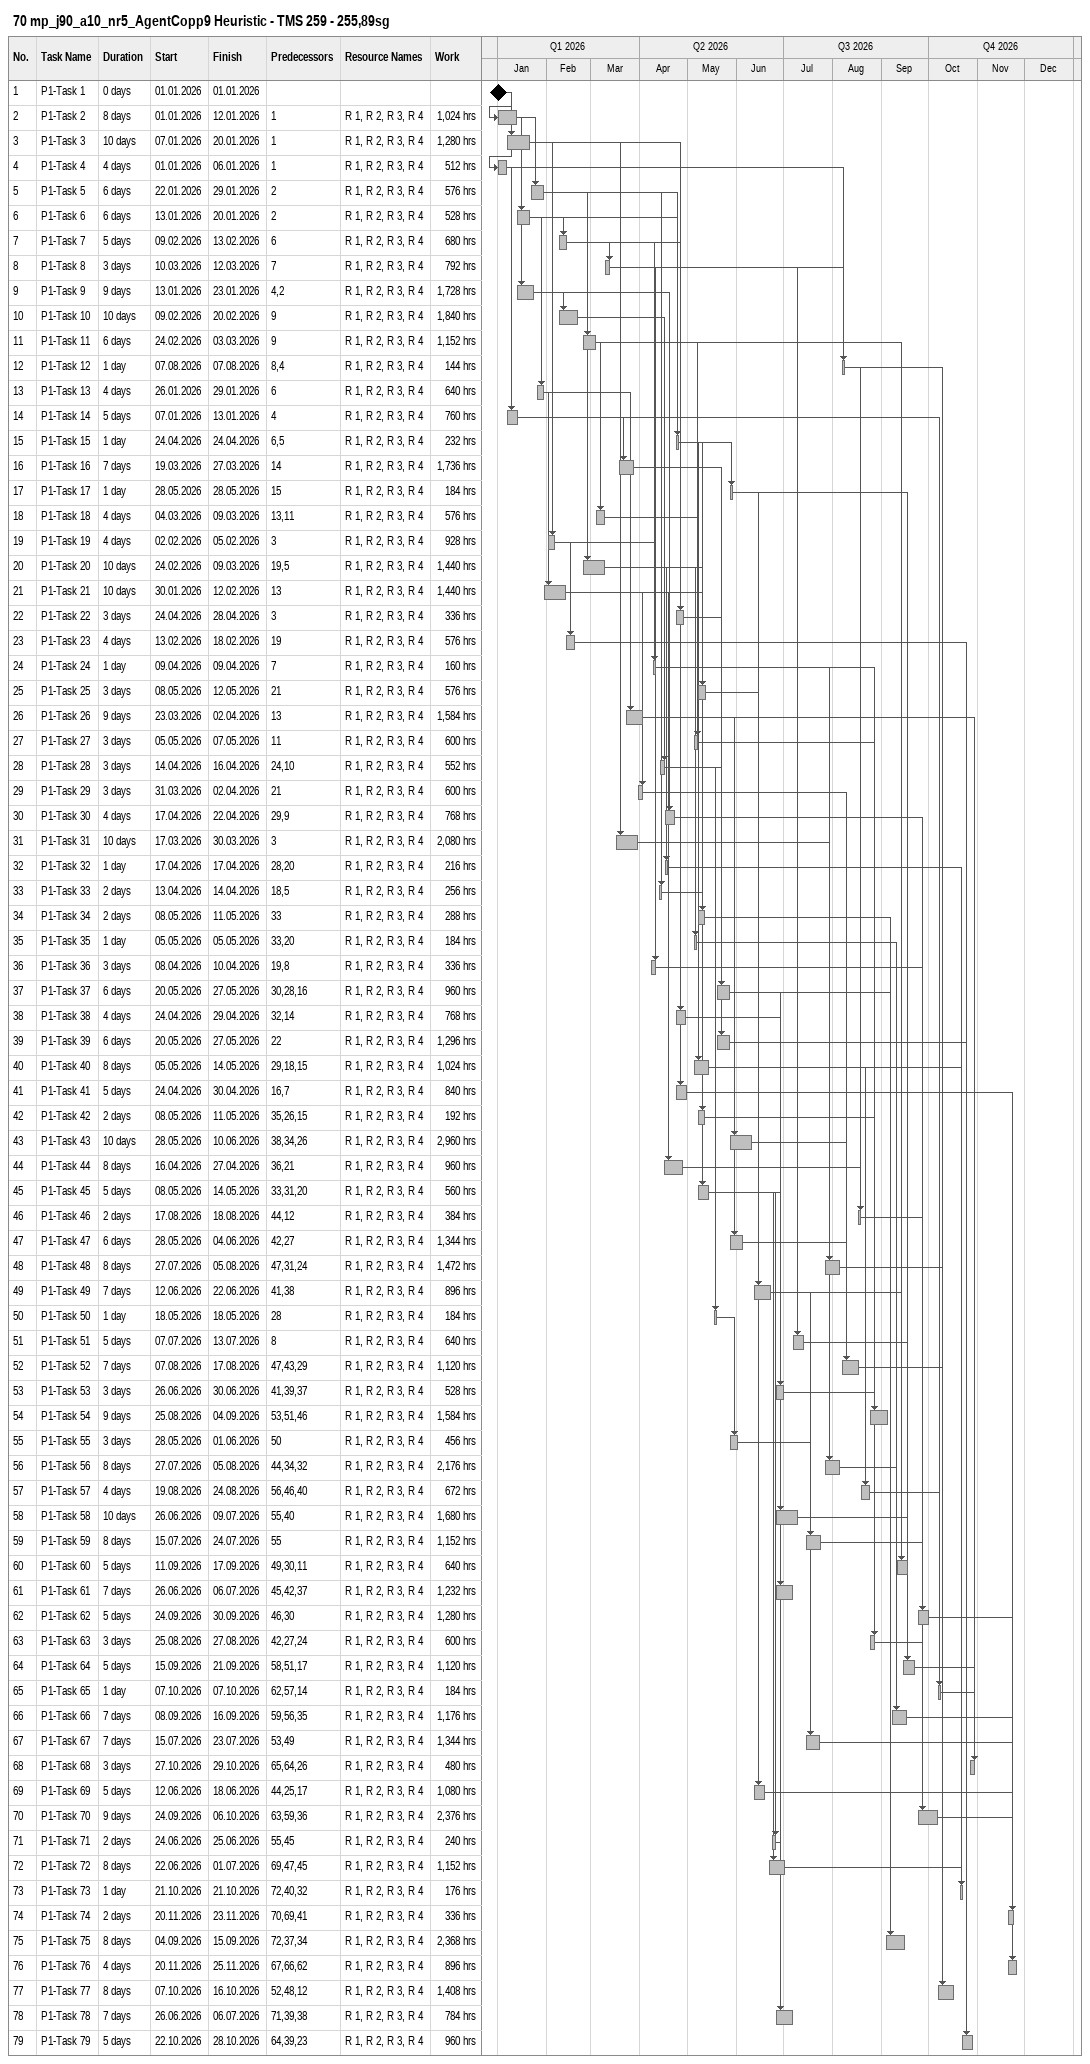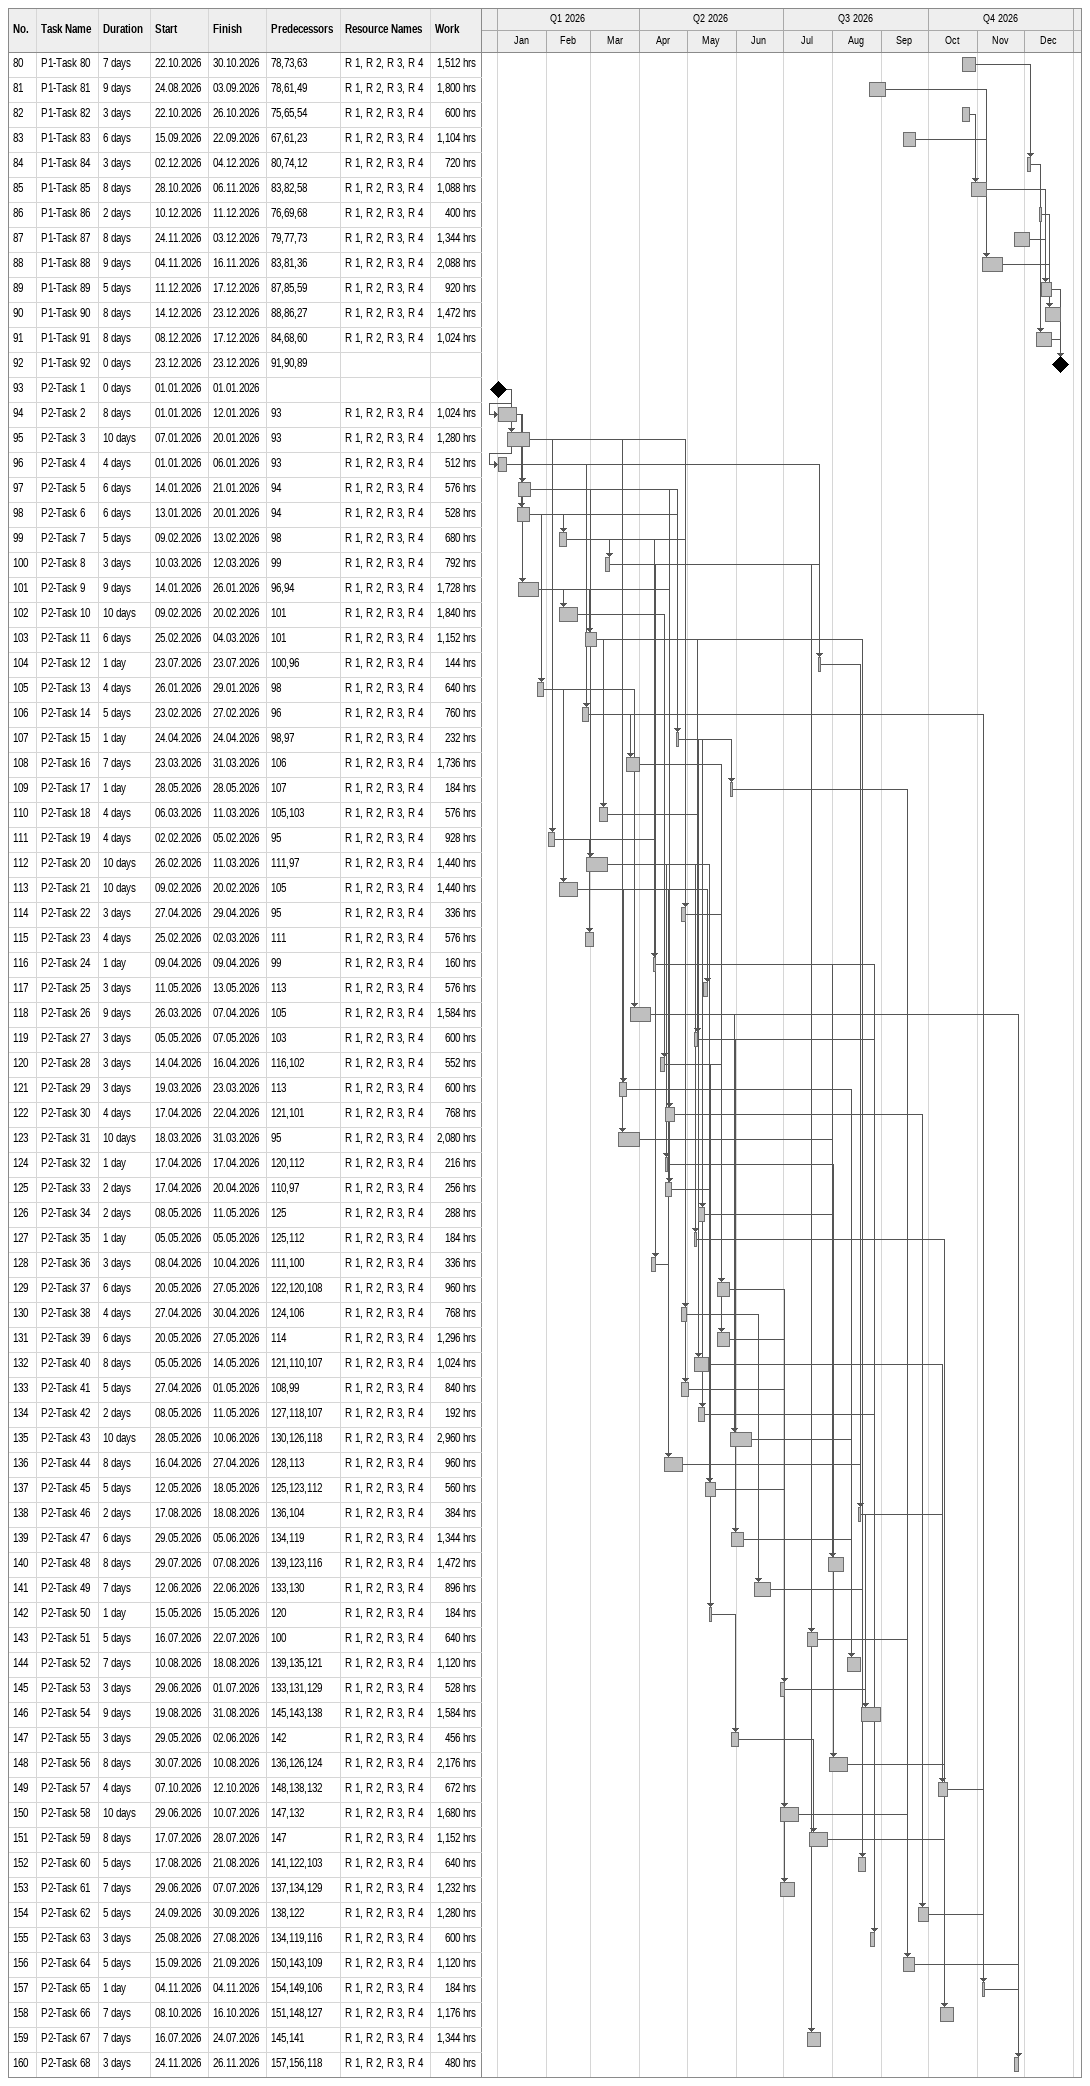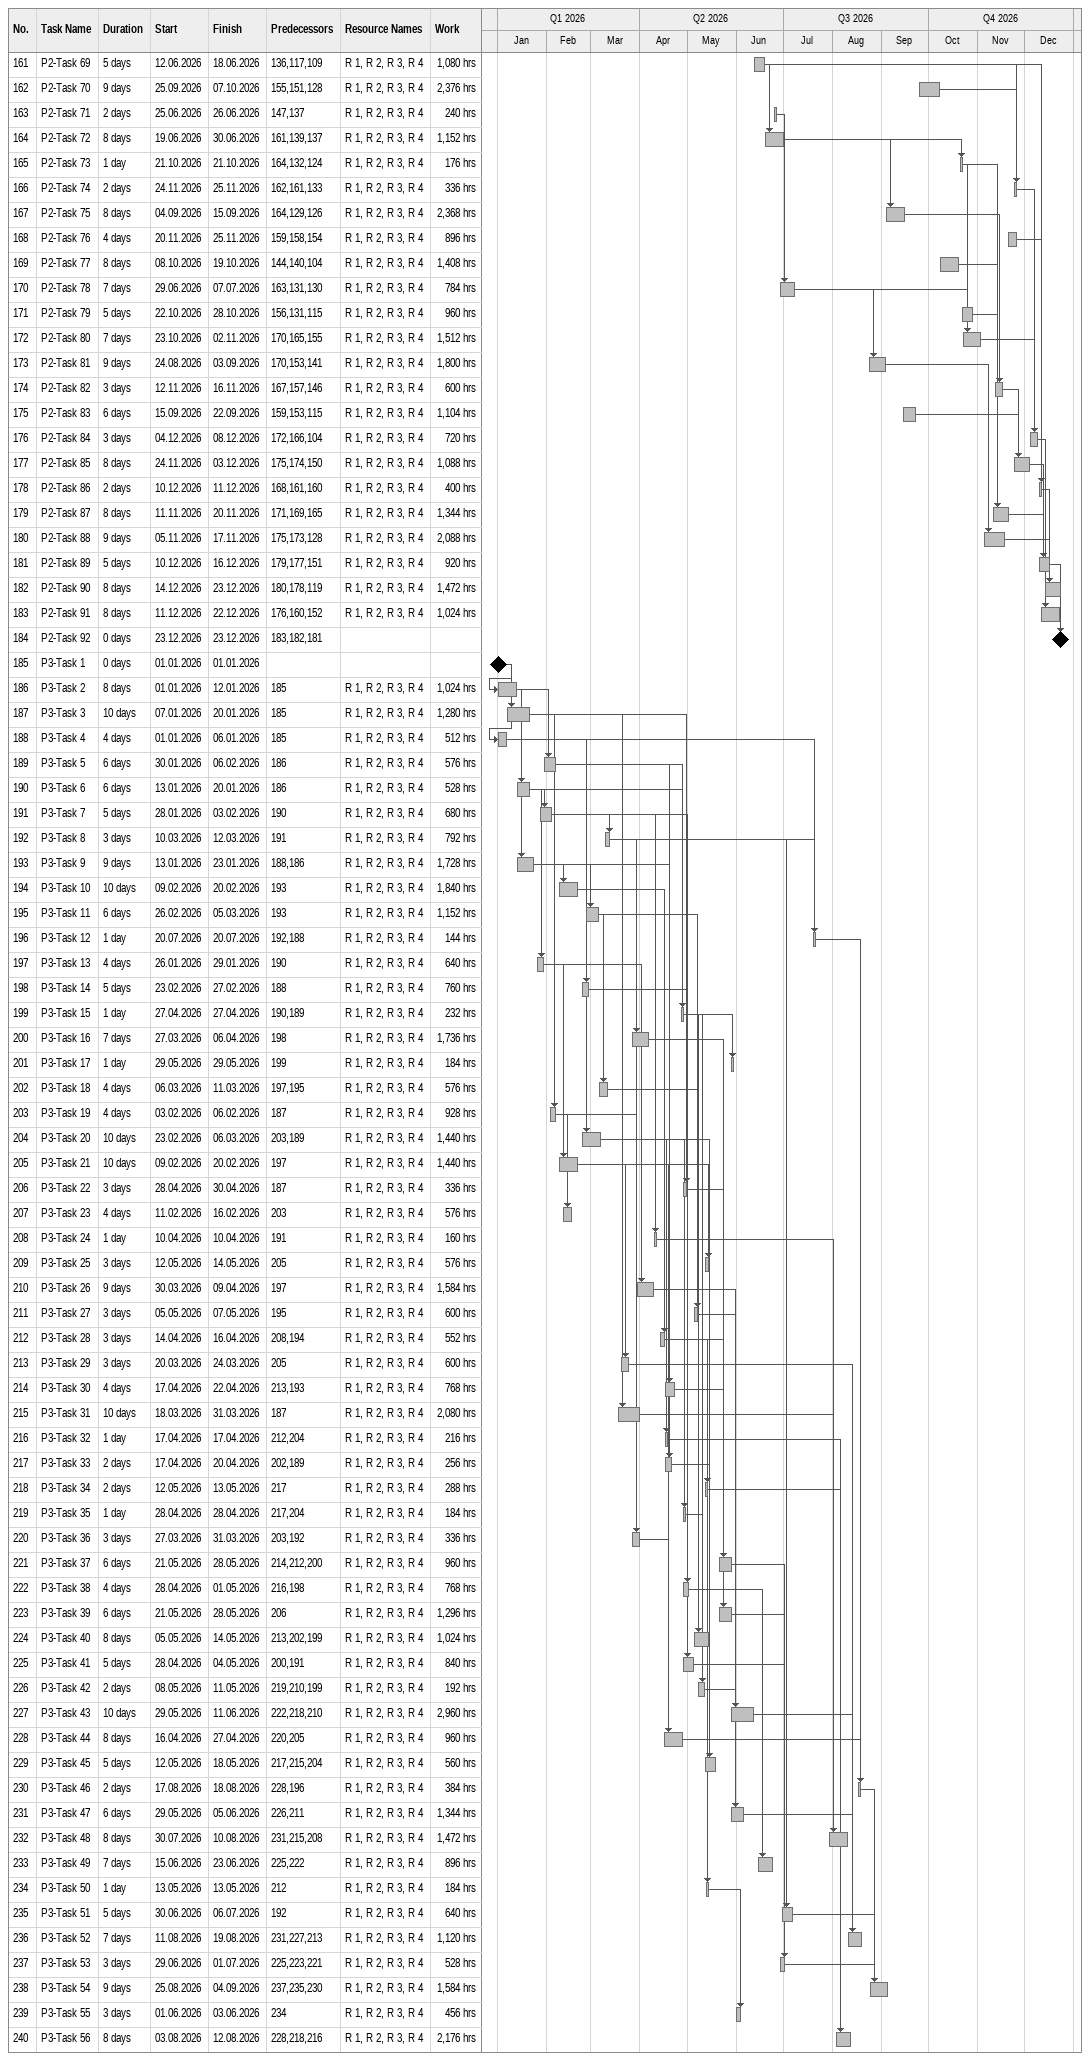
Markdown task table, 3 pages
70 mp_j90_a10_nr5_AgentCopp9 Heuristic - TMS 259 - 255,89sg

| ID | Task | Duration | Start | Finish | Predecessors | Resources | Work (h) |
|---|---|---|---|---|---|---|---|
| 1 | P1-Task 1 | 0d | 2026-01-01 | 2026-01-01 |  |  |  |
| 2 | P1-Task 2 | 8d | 2026-01-01 | 2026-01-12 | 1 | R 1, R 2, R 3, R 4 | 1024 |
| 3 | P1-Task 3 | 10d | 2026-01-07 | 2026-01-20 | 1 | R 1, R 2, R 3, R 4 | 1280 |
| 4 | P1-Task 4 | 4d | 2026-01-01 | 2026-01-06 | 1 | R 1, R 2, R 3, R 4 | 512 |
| 5 | P1-Task 5 | 6d | 2026-01-22 | 2026-01-29 | 2 | R 1, R 2, R 3, R 4 | 576 |
| 6 | P1-Task 6 | 6d | 2026-01-13 | 2026-01-20 | 2 | R 1, R 2, R 3, R 4 | 528 |
| 7 | P1-Task 7 | 5d | 2026-02-09 | 2026-02-13 | 6 | R 1, R 2, R 3, R 4 | 680 |
| 8 | P1-Task 8 | 3d | 2026-03-10 | 2026-03-12 | 7 | R 1, R 2, R 3, R 4 | 792 |
| 9 | P1-Task 9 | 9d | 2026-01-13 | 2026-01-23 | 4, 2 | R 1, R 2, R 3, R 4 | 1728 |
| 10 | P1-Task 10 | 10d | 2026-02-09 | 2026-02-20 | 9 | R 1, R 2, R 3, R 4 | 1840 |
| 11 | P1-Task 11 | 6d | 2026-02-24 | 2026-03-03 | 9 | R 1, R 2, R 3, R 4 | 1152 |
| 12 | P1-Task 12 | 1d | 2026-08-07 | 2026-08-07 | 8, 4 | R 1, R 2, R 3, R 4 | 144 |
| 13 | P1-Task 13 | 4d | 2026-01-26 | 2026-01-29 | 6 | R 1, R 2, R 3, R 4 | 640 |
| 14 | P1-Task 14 | 5d | 2026-01-07 | 2026-01-13 | 4 | R 1, R 2, R 3, R 4 | 760 |
| 15 | P1-Task 15 | 1d | 2026-04-24 | 2026-04-24 | 6, 5 | R 1, R 2, R 3, R 4 | 232 |
| 16 | P1-Task 16 | 7d | 2026-03-19 | 2026-03-27 | 14 | R 1, R 2, R 3, R 4 | 1736 |
| 17 | P1-Task 17 | 1d | 2026-05-28 | 2026-05-28 | 15 | R 1, R 2, R 3, R 4 | 184 |
| 18 | P1-Task 18 | 4d | 2026-03-04 | 2026-03-09 | 13, 11 | R 1, R 2, R 3, R 4 | 576 |
| 19 | P1-Task 19 | 4d | 2026-02-02 | 2026-02-05 | 3 | R 1, R 2, R 3, R 4 | 928 |
| 20 | P1-Task 20 | 10d | 2026-02-24 | 2026-03-09 | 19, 5 | R 1, R 2, R 3, R 4 | 1440 |
| 21 | P1-Task 21 | 10d | 2026-01-30 | 2026-02-12 | 13 | R 1, R 2, R 3, R 4 | 1440 |
| 22 | P1-Task 22 | 3d | 2026-04-24 | 2026-04-28 | 3 | R 1, R 2, R 3, R 4 | 336 |
| 23 | P1-Task 23 | 4d | 2026-02-13 | 2026-02-18 | 19 | R 1, R 2, R 3, R 4 | 576 |
| 24 | P1-Task 24 | 1d | 2026-04-09 | 2026-04-09 | 7 | R 1, R 2, R 3, R 4 | 160 |
| 25 | P1-Task 25 | 3d | 2026-05-08 | 2026-05-12 | 21 | R 1, R 2, R 3, R 4 | 576 |
| 26 | P1-Task 26 | 9d | 2026-03-23 | 2026-04-02 | 13 | R 1, R 2, R 3, R 4 | 1584 |
| 27 | P1-Task 27 | 3d | 2026-05-05 | 2026-05-07 | 11 | R 1, R 2, R 3, R 4 | 600 |
| 28 | P1-Task 28 | 3d | 2026-04-14 | 2026-04-16 | 24, 10 | R 1, R 2, R 3, R 4 | 552 |
| 29 | P1-Task 29 | 3d | 2026-03-31 | 2026-04-02 | 21 | R 1, R 2, R 3, R 4 | 600 |
| 30 | P1-Task 30 | 4d | 2026-04-17 | 2026-04-22 | 29, 9 | R 1, R 2, R 3, R 4 | 768 |
| 31 | P1-Task 31 | 10d | 2026-03-17 | 2026-03-30 | 3 | R 1, R 2, R 3, R 4 | 2080 |
| 32 | P1-Task 32 | 1d | 2026-04-17 | 2026-04-17 | 28, 20 | R 1, R 2, R 3, R 4 | 216 |
| 33 | P1-Task 33 | 2d | 2026-04-13 | 2026-04-14 | 18, 5 | R 1, R 2, R 3, R 4 | 256 |
| 34 | P1-Task 34 | 2d | 2026-05-08 | 2026-05-11 | 33 | R 1, R 2, R 3, R 4 | 288 |
| 35 | P1-Task 35 | 1d | 2026-05-05 | 2026-05-05 | 33, 20 | R 1, R 2, R 3, R 4 | 184 |
| 36 | P1-Task 36 | 3d | 2026-04-08 | 2026-04-10 | 19, 8 | R 1, R 2, R 3, R 4 | 336 |
| 37 | P1-Task 37 | 6d | 2026-05-20 | 2026-05-27 | 30, 28, 16 | R 1, R 2, R 3, R 4 | 960 |
| 38 | P1-Task 38 | 4d | 2026-04-24 | 2026-04-29 | 32, 14 | R 1, R 2, R 3, R 4 | 768 |
| 39 | P1-Task 39 | 6d | 2026-05-20 | 2026-05-27 | 22 | R 1, R 2, R 3, R 4 | 1296 |
| 40 | P1-Task 40 | 8d | 2026-05-05 | 2026-05-14 | 29, 18, 15 | R 1, R 2, R 3, R 4 | 1024 |
| 41 | P1-Task 41 | 5d | 2026-04-24 | 2026-04-30 | 16, 7 | R 1, R 2, R 3, R 4 | 840 |
| 42 | P1-Task 42 | 2d | 2026-05-08 | 2026-05-11 | 35, 26, 15 | R 1, R 2, R 3, R 4 | 192 |
| 43 | P1-Task 43 | 10d | 2026-05-28 | 2026-06-10 | 38, 34, 26 | R 1, R 2, R 3, R 4 | 2960 |
| 44 | P1-Task 44 | 8d | 2026-04-16 | 2026-04-27 | 36, 21 | R 1, R 2, R 3, R 4 | 960 |
| 45 | P1-Task 45 | 5d | 2026-05-08 | 2026-05-14 | 33, 31, 20 | R 1, R 2, R 3, R 4 | 560 |
| 46 | P1-Task 46 | 2d | 2026-08-17 | 2026-08-18 | 44, 12 | R 1, R 2, R 3, R 4 | 384 |
| 47 | P1-Task 47 | 6d | 2026-05-28 | 2026-06-04 | 42, 27 | R 1, R 2, R 3, R 4 | 1344 |
| 48 | P1-Task 48 | 8d | 2026-07-27 | 2026-08-05 | 47, 31, 24 | R 1, R 2, R 3, R 4 | 1472 |
| 49 | P1-Task 49 | 7d | 2026-06-12 | 2026-06-22 | 41, 38 | R 1, R 2, R 3, R 4 | 896 |
| 50 | P1-Task 50 | 1d | 2026-05-18 | 2026-05-18 | 28 | R 1, R 2, R 3, R 4 | 184 |
| 51 | P1-Task 51 | 5d | 2026-07-07 | 2026-07-13 | 8 | R 1, R 2, R 3, R 4 | 640 |
| 52 | P1-Task 52 | 7d | 2026-08-07 | 2026-08-17 | 47, 43, 29 | R 1, R 2, R 3, R 4 | 1120 |
| 53 | P1-Task 53 | 3d | 2026-06-26 | 2026-06-30 | 41, 39, 37 | R 1, R 2, R 3, R 4 | 528 |
| 54 | P1-Task 54 | 9d | 2026-08-25 | 2026-09-04 | 53, 51, 46 | R 1, R 2, R 3, R 4 | 1584 |
| 55 | P1-Task 55 | 3d | 2026-05-28 | 2026-06-01 | 50 | R 1, R 2, R 3, R 4 | 456 |
| 56 | P1-Task 56 | 8d | 2026-07-27 | 2026-08-05 | 44, 34, 32 | R 1, R 2, R 3, R 4 | 2176 |
| 57 | P1-Task 57 | 4d | 2026-08-19 | 2026-08-24 | 56, 46, 40 | R 1, R 2, R 3, R 4 | 672 |
| 58 | P1-Task 58 | 10d | 2026-06-26 | 2026-07-09 | 55, 40 | R 1, R 2, R 3, R 4 | 1680 |
| 59 | P1-Task 59 | 8d | 2026-07-15 | 2026-07-24 | 55 | R 1, R 2, R 3, R 4 | 1152 |
| 60 | P1-Task 60 | 5d | 2026-09-11 | 2026-09-17 | 49, 30, 11 | R 1, R 2, R 3, R 4 | 640 |
| 61 | P1-Task 61 | 7d | 2026-06-26 | 2026-07-06 | 45, 42, 37 | R 1, R 2, R 3, R 4 | 1232 |
| 62 | P1-Task 62 | 5d | 2026-09-24 | 2026-09-30 | 46, 30 | R 1, R 2, R 3, R 4 | 1280 |
| 63 | P1-Task 63 | 3d | 2026-08-25 | 2026-08-27 | 42, 27, 24 | R 1, R 2, R 3, R 4 | 600 |
| 64 | P1-Task 64 | 5d | 2026-09-15 | 2026-09-21 | 58, 51, 17 | R 1, R 2, R 3, R 4 | 1120 |
| 65 | P1-Task 65 | 1d | 2026-10-07 | 2026-10-07 | 62, 57, 14 | R 1, R 2, R 3, R 4 | 184 |
| 66 | P1-Task 66 | 7d | 2026-09-08 | 2026-09-16 | 59, 56, 35 | R 1, R 2, R 3, R 4 | 1176 |
| 67 | P1-Task 67 | 7d | 2026-07-15 | 2026-07-23 | 53, 49 | R 1, R 2, R 3, R 4 | 1344 |
| 68 | P1-Task 68 | 3d | 2026-10-27 | 2026-10-29 | 65, 64, 26 | R 1, R 2, R 3, R 4 | 480 |
| 69 | P1-Task 69 | 5d | 2026-06-12 | 2026-06-18 | 44, 25, 17 | R 1, R 2, R 3, R 4 | 1080 |
| 70 | P1-Task 70 | 9d | 2026-09-24 | 2026-10-06 | 63, 59, 36 | R 1, R 2, R 3, R 4 | 2376 |
| 71 | P1-Task 71 | 2d | 2026-06-24 | 2026-06-25 | 55, 45 | R 1, R 2, R 3, R 4 | 240 |
| 72 | P1-Task 72 | 8d | 2026-06-22 | 2026-07-01 | 69, 47, 45 | R 1, R 2, R 3, R 4 | 1152 |
| 73 | P1-Task 73 | 1d | 2026-10-21 | 2026-10-21 | 72, 40, 32 | R 1, R 2, R 3, R 4 | 176 |
| 74 | P1-Task 74 | 2d | 2026-11-20 | 2026-11-23 | 70, 69, 41 | R 1, R 2, R 3, R 4 | 336 |
| 75 | P1-Task 75 | 8d | 2026-09-04 | 2026-09-15 | 72, 37, 34 | R 1, R 2, R 3, R 4 | 2368 |
| 76 | P1-Task 76 | 4d | 2026-11-20 | 2026-11-25 | 67, 66, 62 | R 1, R 2, R 3, R 4 | 896 |
| 77 | P1-Task 77 | 8d | 2026-10-07 | 2026-10-16 | 52, 48, 12 | R 1, R 2, R 3, R 4 | 1408 |
| 78 | P1-Task 78 | 7d | 2026-06-26 | 2026-07-06 | 71, 39, 38 | R 1, R 2, R 3, R 4 | 784 |
| 79 | P1-Task 79 | 5d | 2026-10-22 | 2026-10-28 | 64, 39, 23 | R 1, R 2, R 3, R 4 | 960 |
| 80 | P1-Task 80 | 7d | 2026-10-22 | 2026-10-30 | 78, 73, 63 | R 1, R 2, R 3, R 4 | 1512 |
| 81 | P1-Task 81 | 9d | 2026-08-24 | 2026-09-03 | 78, 61, 49 | R 1, R 2, R 3, R 4 | 1800 |
| 82 | P1-Task 82 | 3d | 2026-10-22 | 2026-10-26 | 75, 65, 54 | R 1, R 2, R 3, R 4 | 600 |
| 83 | P1-Task 83 | 6d | 2026-09-15 | 2026-09-22 | 67, 61, 23 | R 1, R 2, R 3, R 4 | 1104 |
| 84 | P1-Task 84 | 3d | 2026-12-02 | 2026-12-04 | 80, 74, 12 | R 1, R 2, R 3, R 4 | 720 |
| 85 | P1-Task 85 | 8d | 2026-10-28 | 2026-11-06 | 83, 82, 58 | R 1, R 2, R 3, R 4 | 1088 |
| 86 | P1-Task 86 | 2d | 2026-12-10 | 2026-12-11 | 76, 69, 68 | R 1, R 2, R 3, R 4 | 400 |
| 87 | P1-Task 87 | 8d | 2026-11-24 | 2026-12-03 | 79, 77, 73 | R 1, R 2, R 3, R 4 | 1344 |
| 88 | P1-Task 88 | 9d | 2026-11-04 | 2026-11-16 | 83, 81, 36 | R 1, R 2, R 3, R 4 | 2088 |
| 89 | P1-Task 89 | 5d | 2026-12-11 | 2026-12-17 | 87, 85, 59 | R 1, R 2, R 3, R 4 | 920 |
| 90 | P1-Task 90 | 8d | 2026-12-14 | 2026-12-23 | 88, 86, 27 | R 1, R 2, R 3, R 4 | 1472 |
| 91 | P1-Task 91 | 8d | 2026-12-08 | 2026-12-17 | 84, 68, 60 | R 1, R 2, R 3, R 4 | 1024 |
| 92 | P1-Task 92 | 0d | 2026-12-23 | 2026-12-23 | 91, 90, 89 |  |  |
| 93 | P2-Task 1 | 0d | 2026-01-01 | 2026-01-01 |  |  |  |
| 94 | P2-Task 2 | 8d | 2026-01-01 | 2026-01-12 | 93 | R 1, R 2, R 3, R 4 | 1024 |
| 95 | P2-Task 3 | 10d | 2026-01-07 | 2026-01-20 | 93 | R 1, R 2, R 3, R 4 | 1280 |
| 96 | P2-Task 4 | 4d | 2026-01-01 | 2026-01-06 | 93 | R 1, R 2, R 3, R 4 | 512 |
| 97 | P2-Task 5 | 6d | 2026-01-14 | 2026-01-21 | 94 | R 1, R 2, R 3, R 4 | 576 |
| 98 | P2-Task 6 | 6d | 2026-01-13 | 2026-01-20 | 94 | R 1, R 2, R 3, R 4 | 528 |
| 99 | P2-Task 7 | 5d | 2026-02-09 | 2026-02-13 | 98 | R 1, R 2, R 3, R 4 | 680 |
| 100 | P2-Task 8 | 3d | 2026-03-10 | 2026-03-12 | 99 | R 1, R 2, R 3, R 4 | 792 |
| 101 | P2-Task 9 | 9d | 2026-01-14 | 2026-01-26 | 96, 94 | R 1, R 2, R 3, R 4 | 1728 |
| 102 | P2-Task 10 | 10d | 2026-02-09 | 2026-02-20 | 101 | R 1, R 2, R 3, R 4 | 1840 |
| 103 | P2-Task 11 | 6d | 2026-02-25 | 2026-03-04 | 101 | R 1, R 2, R 3, R 4 | 1152 |
| 104 | P2-Task 12 | 1d | 2026-07-23 | 2026-07-23 | 100, 96 | R 1, R 2, R 3, R 4 | 144 |
| 105 | P2-Task 13 | 4d | 2026-01-26 | 2026-01-29 | 98 | R 1, R 2, R 3, R 4 | 640 |
| 106 | P2-Task 14 | 5d | 2026-02-23 | 2026-02-27 | 96 | R 1, R 2, R 3, R 4 | 760 |
| 107 | P2-Task 15 | 1d | 2026-04-24 | 2026-04-24 | 98, 97 | R 1, R 2, R 3, R 4 | 232 |
| 108 | P2-Task 16 | 7d | 2026-03-23 | 2026-03-31 | 106 | R 1, R 2, R 3, R 4 | 1736 |
| 109 | P2-Task 17 | 1d | 2026-05-28 | 2026-05-28 | 107 | R 1, R 2, R 3, R 4 | 184 |
| 110 | P2-Task 18 | 4d | 2026-03-06 | 2026-03-11 | 105, 103 | R 1, R 2, R 3, R 4 | 576 |
| 111 | P2-Task 19 | 4d | 2026-02-02 | 2026-02-05 | 95 | R 1, R 2, R 3, R 4 | 928 |
| 112 | P2-Task 20 | 10d | 2026-02-26 | 2026-03-11 | 111, 97 | R 1, R 2, R 3, R 4 | 1440 |
| 113 | P2-Task 21 | 10d | 2026-02-09 | 2026-02-20 | 105 | R 1, R 2, R 3, R 4 | 1440 |
| 114 | P2-Task 22 | 3d | 2026-04-27 | 2026-04-29 | 95 | R 1, R 2, R 3, R 4 | 336 |
| 115 | P2-Task 23 | 4d | 2026-02-25 | 2026-03-02 | 111 | R 1, R 2, R 3, R 4 | 576 |
| 116 | P2-Task 24 | 1d | 2026-04-09 | 2026-04-09 | 99 | R 1, R 2, R 3, R 4 | 160 |
| 117 | P2-Task 25 | 3d | 2026-05-11 | 2026-05-13 | 113 | R 1, R 2, R 3, R 4 | 576 |
| 118 | P2-Task 26 | 9d | 2026-03-26 | 2026-04-07 | 105 | R 1, R 2, R 3, R 4 | 1584 |
| 119 | P2-Task 27 | 3d | 2026-05-05 | 2026-05-07 | 103 | R 1, R 2, R 3, R 4 | 600 |
| 120 | P2-Task 28 | 3d | 2026-04-14 | 2026-04-16 | 116, 102 | R 1, R 2, R 3, R 4 | 552 |
| 121 | P2-Task 29 | 3d | 2026-03-19 | 2026-03-23 | 113 | R 1, R 2, R 3, R 4 | 600 |
| 122 | P2-Task 30 | 4d | 2026-04-17 | 2026-04-22 | 121, 101 | R 1, R 2, R 3, R 4 | 768 |
| 123 | P2-Task 31 | 10d | 2026-03-18 | 2026-03-31 | 95 | R 1, R 2, R 3, R 4 | 2080 |
| 124 | P2-Task 32 | 1d | 2026-04-17 | 2026-04-17 | 120, 112 | R 1, R 2, R 3, R 4 | 216 |
| 125 | P2-Task 33 | 2d | 2026-04-17 | 2026-04-20 | 110, 97 | R 1, R 2, R 3, R 4 | 256 |
| 126 | P2-Task 34 | 2d | 2026-05-08 | 2026-05-11 | 125 | R 1, R 2, R 3, R 4 | 288 |
| 127 | P2-Task 35 | 1d | 2026-05-05 | 2026-05-05 | 125, 112 | R 1, R 2, R 3, R 4 | 184 |
| 128 | P2-Task 36 | 3d | 2026-04-08 | 2026-04-10 | 111, 100 | R 1, R 2, R 3, R 4 | 336 |
| 129 | P2-Task 37 | 6d | 2026-05-20 | 2026-05-27 | 122, 120, 108 | R 1, R 2, R 3, R 4 | 960 |
| 130 | P2-Task 38 | 4d | 2026-04-27 | 2026-04-30 | 124, 106 | R 1, R 2, R 3, R 4 | 768 |
| 131 | P2-Task 39 | 6d | 2026-05-20 | 2026-05-27 | 114 | R 1, R 2, R 3, R 4 | 1296 |
| 132 | P2-Task 40 | 8d | 2026-05-05 | 2026-05-14 | 121, 110, 107 | R 1, R 2, R 3, R 4 | 1024 |
| 133 | P2-Task 41 | 5d | 2026-04-27 | 2026-05-01 | 108, 99 | R 1, R 2, R 3, R 4 | 840 |
| 134 | P2-Task 42 | 2d | 2026-05-08 | 2026-05-11 | 127, 118, 107 | R 1, R 2, R 3, R 4 | 192 |
| 135 | P2-Task 43 | 10d | 2026-05-28 | 2026-06-10 | 130, 126, 118 | R 1, R 2, R 3, R 4 | 2960 |
| 136 | P2-Task 44 | 8d | 2026-04-16 | 2026-04-27 | 128, 113 | R 1, R 2, R 3, R 4 | 960 |
| 137 | P2-Task 45 | 5d | 2026-05-12 | 2026-05-18 | 125, 123, 112 | R 1, R 2, R 3, R 4 | 560 |
| 138 | P2-Task 46 | 2d | 2026-08-17 | 2026-08-18 | 136, 104 | R 1, R 2, R 3, R 4 | 384 |
| 139 | P2-Task 47 | 6d | 2026-05-29 | 2026-06-05 | 134, 119 | R 1, R 2, R 3, R 4 | 1344 |
| 140 | P2-Task 48 | 8d | 2026-07-29 | 2026-08-07 | 139, 123, 116 | R 1, R 2, R 3, R 4 | 1472 |
| 141 | P2-Task 49 | 7d | 2026-06-12 | 2026-06-22 | 133, 130 | R 1, R 2, R 3, R 4 | 896 |
| 142 | P2-Task 50 | 1d | 2026-05-15 | 2026-05-15 | 120 | R 1, R 2, R 3, R 4 | 184 |
| 143 | P2-Task 51 | 5d | 2026-07-16 | 2026-07-22 | 100 | R 1, R 2, R 3, R 4 | 640 |
| 144 | P2-Task 52 | 7d | 2026-08-10 | 2026-08-18 | 139, 135, 121 | R 1, R 2, R 3, R 4 | 1120 |
| 145 | P2-Task 53 | 3d | 2026-06-29 | 2026-07-01 | 133, 131, 129 | R 1, R 2, R 3, R 4 | 528 |
| 146 | P2-Task 54 | 9d | 2026-08-19 | 2026-08-31 | 145, 143, 138 | R 1, R 2, R 3, R 4 | 1584 |
| 147 | P2-Task 55 | 3d | 2026-05-29 | 2026-06-02 | 142 | R 1, R 2, R 3, R 4 | 456 |
| 148 | P2-Task 56 | 8d | 2026-07-30 | 2026-08-10 | 136, 126, 124 | R 1, R 2, R 3, R 4 | 2176 |
| 149 | P2-Task 57 | 4d | 2026-10-07 | 2026-10-12 | 148, 138, 132 | R 1, R 2, R 3, R 4 | 672 |
| 150 | P2-Task 58 | 10d | 2026-06-29 | 2026-07-10 | 147, 132 | R 1, R 2, R 3, R 4 | 1680 |
| 151 | P2-Task 59 | 8d | 2026-07-17 | 2026-07-28 | 147 | R 1, R 2, R 3, R 4 | 1152 |
| 152 | P2-Task 60 | 5d | 2026-08-17 | 2026-08-21 | 141, 122, 103 | R 1, R 2, R 3, R 4 | 640 |
| 153 | P2-Task 61 | 7d | 2026-06-29 | 2026-07-07 | 137, 134, 129 | R 1, R 2, R 3, R 4 | 1232 |
| 154 | P2-Task 62 | 5d | 2026-09-24 | 2026-09-30 | 138, 122 | R 1, R 2, R 3, R 4 | 1280 |
| 155 | P2-Task 63 | 3d | 2026-08-25 | 2026-08-27 | 134, 119, 116 | R 1, R 2, R 3, R 4 | 600 |
| 156 | P2-Task 64 | 5d | 2026-09-15 | 2026-09-21 | 150, 143, 109 | R 1, R 2, R 3, R 4 | 1120 |
| 157 | P2-Task 65 | 1d | 2026-11-04 | 2026-11-04 | 154, 149, 106 | R 1, R 2, R 3, R 4 | 184 |
| 158 | P2-Task 66 | 7d | 2026-10-08 | 2026-10-16 | 151, 148, 127 | R 1, R 2, R 3, R 4 | 1176 |
| 159 | P2-Task 67 | 7d | 2026-07-16 | 2026-07-24 | 145, 141 | R 1, R 2, R 3, R 4 | 1344 |
| 160 | P2-Task 68 | 3d | 2026-11-24 | 2026-11-26 | 157, 156, 118 | R 1, R 2, R 3, R 4 | 480 |
| 161 | P2-Task 69 | 5d | 2026-06-12 | 2026-06-18 | 136, 117, 109 | R 1, R 2, R 3, R 4 | 1080 |
| 162 | P2-Task 70 | 9d | 2026-09-25 | 2026-10-07 | 155, 151, 128 | R 1, R 2, R 3, R 4 | 2376 |
| 163 | P2-Task 71 | 2d | 2026-06-25 | 2026-06-26 | 147, 137 | R 1, R 2, R 3, R 4 | 240 |
| 164 | P2-Task 72 | 8d | 2026-06-19 | 2026-06-30 | 161, 139, 137 | R 1, R 2, R 3, R 4 | 1152 |
| 165 | P2-Task 73 | 1d | 2026-10-21 | 2026-10-21 | 164, 132, 124 | R 1, R 2, R 3, R 4 | 176 |
| 166 | P2-Task 74 | 2d | 2026-11-24 | 2026-11-25 | 162, 161, 133 | R 1, R 2, R 3, R 4 | 336 |
| 167 | P2-Task 75 | 8d | 2026-09-04 | 2026-09-15 | 164, 129, 126 | R 1, R 2, R 3, R 4 | 2368 |
| 168 | P2-Task 76 | 4d | 2026-11-20 | 2026-11-25 | 159, 158, 154 | R 1, R 2, R 3, R 4 | 896 |
| 169 | P2-Task 77 | 8d | 2026-10-08 | 2026-10-19 | 144, 140, 104 | R 1, R 2, R 3, R 4 | 1408 |
| 170 | P2-Task 78 | 7d | 2026-06-29 | 2026-07-07 | 163, 131, 130 | R 1, R 2, R 3, R 4 | 784 |
| 171 | P2-Task 79 | 5d | 2026-10-22 | 2026-10-28 | 156, 131, 115 | R 1, R 2, R 3, R 4 | 960 |
| 172 | P2-Task 80 | 7d | 2026-10-23 | 2026-11-02 | 170, 165, 155 | R 1, R 2, R 3, R 4 | 1512 |
| 173 | P2-Task 81 | 9d | 2026-08-24 | 2026-09-03 | 170, 153, 141 | R 1, R 2, R 3, R 4 | 1800 |
| 174 | P2-Task 82 | 3d | 2026-11-12 | 2026-11-16 | 167, 157, 146 | R 1, R 2, R 3, R 4 | 600 |
| 175 | P2-Task 83 | 6d | 2026-09-15 | 2026-09-22 | 159, 153, 115 | R 1, R 2, R 3, R 4 | 1104 |
| 176 | P2-Task 84 | 3d | 2026-12-04 | 2026-12-08 | 172, 166, 104 | R 1, R 2, R 3, R 4 | 720 |
| 177 | P2-Task 85 | 8d | 2026-11-24 | 2026-12-03 | 175, 174, 150 | R 1, R 2, R 3, R 4 | 1088 |
| 178 | P2-Task 86 | 2d | 2026-12-10 | 2026-12-11 | 168, 161, 160 | R 1, R 2, R 3, R 4 | 400 |
| 179 | P2-Task 87 | 8d | 2026-11-11 | 2026-11-20 | 171, 169, 165 | R 1, R 2, R 3, R 4 | 1344 |
| 180 | P2-Task 88 | 9d | 2026-11-05 | 2026-11-17 | 175, 173, 128 | R 1, R 2, R 3, R 4 | 2088 |
| 181 | P2-Task 89 | 5d | 2026-12-10 | 2026-12-16 | 179, 177, 151 | R 1, R 2, R 3, R 4 | 920 |
| 182 | P2-Task 90 | 8d | 2026-12-14 | 2026-12-23 | 180, 178, 119 | R 1, R 2, R 3, R 4 | 1472 |
| 183 | P2-Task 91 | 8d | 2026-12-11 | 2026-12-22 | 176, 160, 152 | R 1, R 2, R 3, R 4 | 1024 |
| 184 | P2-Task 92 | 0d | 2026-12-23 | 2026-12-23 | 183, 182, 181 |  |  |
| 185 | P3-Task 1 | 0d | 2026-01-01 | 2026-01-01 |  |  |  |
| 186 | P3-Task 2 | 8d | 2026-01-01 | 2026-01-12 | 185 | R 1, R 2, R 3, R 4 | 1024 |
| 187 | P3-Task 3 | 10d | 2026-01-07 | 2026-01-20 | 185 | R 1, R 2, R 3, R 4 | 1280 |
| 188 | P3-Task 4 | 4d | 2026-01-01 | 2026-01-06 | 185 | R 1, R 2, R 3, R 4 | 512 |
| 189 | P3-Task 5 | 6d | 2026-01-30 | 2026-02-06 | 186 | R 1, R 2, R 3, R 4 | 576 |
| 190 | P3-Task 6 | 6d | 2026-01-13 | 2026-01-20 | 186 | R 1, R 2, R 3, R 4 | 528 |
| 191 | P3-Task 7 | 5d | 2026-01-28 | 2026-02-03 | 190 | R 1, R 2, R 3, R 4 | 680 |
| 192 | P3-Task 8 | 3d | 2026-03-10 | 2026-03-12 | 191 | R 1, R 2, R 3, R 4 | 792 |
| 193 | P3-Task 9 | 9d | 2026-01-13 | 2026-01-23 | 188, 186 | R 1, R 2, R 3, R 4 | 1728 |
| 194 | P3-Task 10 | 10d | 2026-02-09 | 2026-02-20 | 193 | R 1, R 2, R 3, R 4 | 1840 |
| 195 | P3-Task 11 | 6d | 2026-02-26 | 2026-03-05 | 193 | R 1, R 2, R 3, R 4 | 1152 |
| 196 | P3-Task 12 | 1d | 2026-07-20 | 2026-07-20 | 192, 188 | R 1, R 2, R 3, R 4 | 144 |
| 197 | P3-Task 13 | 4d | 2026-01-26 | 2026-01-29 | 190 | R 1, R 2, R 3, R 4 | 640 |
| 198 | P3-Task 14 | 5d | 2026-02-23 | 2026-02-27 | 188 | R 1, R 2, R 3, R 4 | 760 |
| 199 | P3-Task 15 | 1d | 2026-04-27 | 2026-04-27 | 190, 189 | R 1, R 2, R 3, R 4 | 232 |
| 200 | P3-Task 16 | 7d | 2026-03-27 | 2026-04-06 | 198 | R 1, R 2, R 3, R 4 | 1736 |
| 201 | P3-Task 17 | 1d | 2026-05-29 | 2026-05-29 | 199 | R 1, R 2, R 3, R 4 | 184 |
| 202 | P3-Task 18 | 4d | 2026-03-06 | 2026-03-11 | 197, 195 | R 1, R 2, R 3, R 4 | 576 |
| 203 | P3-Task 19 | 4d | 2026-02-03 | 2026-02-06 | 187 | R 1, R 2, R 3, R 4 | 928 |
| 204 | P3-Task 20 | 10d | 2026-02-23 | 2026-03-06 | 203, 189 | R 1, R 2, R 3, R 4 | 1440 |
| 205 | P3-Task 21 | 10d | 2026-02-09 | 2026-02-20 | 197 | R 1, R 2, R 3, R 4 | 1440 |
| 206 | P3-Task 22 | 3d | 2026-04-28 | 2026-04-30 | 187 | R 1, R 2, R 3, R 4 | 336 |
| 207 | P3-Task 23 | 4d | 2026-02-11 | 2026-02-16 | 203 | R 1, R 2, R 3, R 4 | 576 |
| 208 | P3-Task 24 | 1d | 2026-04-10 | 2026-04-10 | 191 | R 1, R 2, R 3, R 4 | 160 |
| 209 | P3-Task 25 | 3d | 2026-05-12 | 2026-05-14 | 205 | R 1, R 2, R 3, R 4 | 576 |
| 210 | P3-Task 26 | 9d | 2026-03-30 | 2026-04-09 | 197 | R 1, R 2, R 3, R 4 | 1584 |
| 211 | P3-Task 27 | 3d | 2026-05-05 | 2026-05-07 | 195 | R 1, R 2, R 3, R 4 | 600 |
| 212 | P3-Task 28 | 3d | 2026-04-14 | 2026-04-16 | 208, 194 | R 1, R 2, R 3, R 4 | 552 |
| 213 | P3-Task 29 | 3d | 2026-03-20 | 2026-03-24 | 205 | R 1, R 2, R 3, R 4 | 600 |
| 214 | P3-Task 30 | 4d | 2026-04-17 | 2026-04-22 | 213, 193 | R 1, R 2, R 3, R 4 | 768 |
| 215 | P3-Task 31 | 10d | 2026-03-18 | 2026-03-31 | 187 | R 1, R 2, R 3, R 4 | 2080 |
| 216 | P3-Task 32 | 1d | 2026-04-17 | 2026-04-17 | 212, 204 | R 1, R 2, R 3, R 4 | 216 |
| 217 | P3-Task 33 | 2d | 2026-04-17 | 2026-04-20 | 202, 189 | R 1, R 2, R 3, R 4 | 256 |
| 218 | P3-Task 34 | 2d | 2026-05-12 | 2026-05-13 | 217 | R 1, R 2, R 3, R 4 | 288 |
| 219 | P3-Task 35 | 1d | 2026-04-28 | 2026-04-28 | 217, 204 | R 1, R 2, R 3, R 4 | 184 |
| 220 | P3-Task 36 | 3d | 2026-03-27 | 2026-03-31 | 203, 192 | R 1, R 2, R 3, R 4 | 336 |
| 221 | P3-Task 37 | 6d | 2026-05-21 | 2026-05-28 | 214, 212, 200 | R 1, R 2, R 3, R 4 | 960 |
| 222 | P3-Task 38 | 4d | 2026-04-28 | 2026-05-01 | 216, 198 | R 1, R 2, R 3, R 4 | 768 |
| 223 | P3-Task 39 | 6d | 2026-05-21 | 2026-05-28 | 206 | R 1, R 2, R 3, R 4 | 1296 |
| 224 | P3-Task 40 | 8d | 2026-05-05 | 2026-05-14 | 213, 202, 199 | R 1, R 2, R 3, R 4 | 1024 |
| 225 | P3-Task 41 | 5d | 2026-04-28 | 2026-05-04 | 200, 191 | R 1, R 2, R 3, R 4 | 840 |
| 226 | P3-Task 42 | 2d | 2026-05-08 | 2026-05-11 | 219, 210, 199 | R 1, R 2, R 3, R 4 | 192 |
| 227 | P3-Task 43 | 10d | 2026-05-29 | 2026-06-11 | 222, 218, 210 | R 1, R 2, R 3, R 4 | 2960 |
| 228 | P3-Task 44 | 8d | 2026-04-16 | 2026-04-27 | 220, 205 | R 1, R 2, R 3, R 4 | 960 |
| 229 | P3-Task 45 | 5d | 2026-05-12 | 2026-05-18 | 217, 215, 204 | R 1, R 2, R 3, R 4 | 560 |
| 230 | P3-Task 46 | 2d | 2026-08-17 | 2026-08-18 | 228, 196 | R 1, R 2, R 3, R 4 | 384 |
| 231 | P3-Task 47 | 6d | 2026-05-29 | 2026-06-05 | 226, 211 | R 1, R 2, R 3, R 4 | 1344 |
| 232 | P3-Task 48 | 8d | 2026-07-30 | 2026-08-10 | 231, 215, 208 | R 1, R 2, R 3, R 4 | 1472 |
| 233 | P3-Task 49 | 7d | 2026-06-15 | 2026-06-23 | 225, 222 | R 1, R 2, R 3, R 4 | 896 |
| 234 | P3-Task 50 | 1d | 2026-05-13 | 2026-05-13 | 212 | R 1, R 2, R 3, R 4 | 184 |
| 235 | P3-Task 51 | 5d | 2026-06-30 | 2026-07-06 | 192 | R 1, R 2, R 3, R 4 | 640 |
| 236 | P3-Task 52 | 7d | 2026-08-11 | 2026-08-19 | 231, 227, 213 | R 1, R 2, R 3, R 4 | 1120 |
| 237 | P3-Task 53 | 3d | 2026-06-29 | 2026-07-01 | 225, 223, 221 | R 1, R 2, R 3, R 4 | 528 |
| 238 | P3-Task 54 | 9d | 2026-08-25 | 2026-09-04 | 237, 235, 230 | R 1, R 2, R 3, R 4 | 1584 |
| 239 | P3-Task 55 | 3d | 2026-06-01 | 2026-06-03 | 234 | R 1, R 2, R 3, R 4 | 456 |
| 240 | P3-Task 56 | 8d | 2026-08-03 | 2026-08-12 | 228, 218, 216 | R 1, R 2, R 3, R 4 | 2176 |
